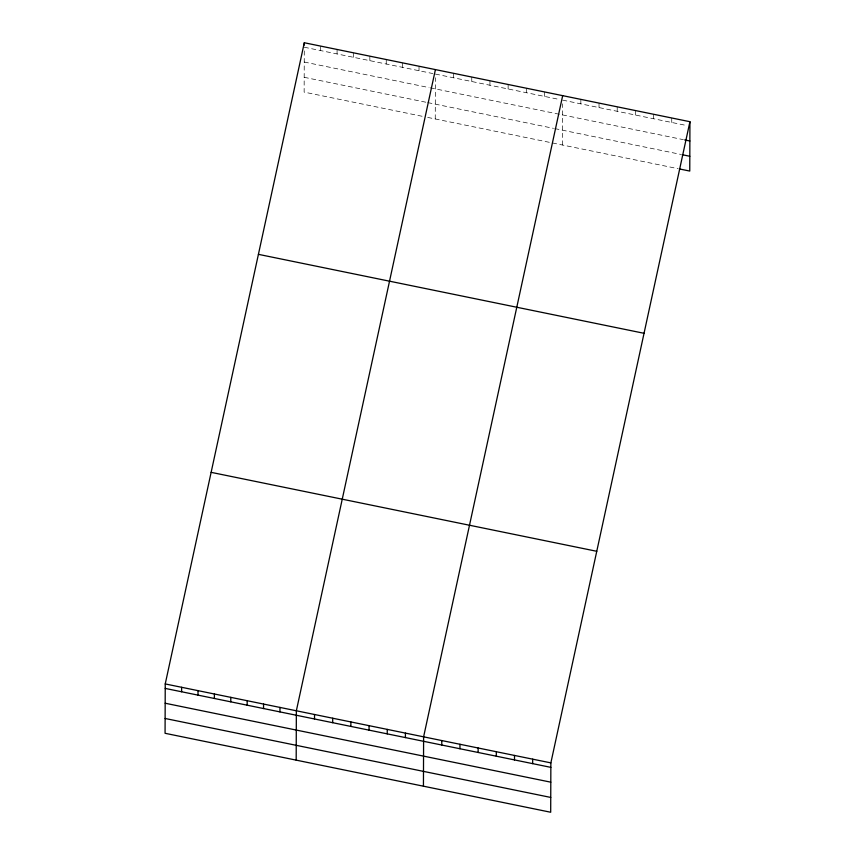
<?xml version="1.0" encoding="UTF-8"?>
<svg xmlns="http://www.w3.org/2000/svg" width="855" height="855" viewBox="0 0 855 855"><rect width="100%" height="100%" fill="white"/><g stroke="black" fill="none" stroke-linecap="round" stroke-linejoin="round"><path stroke-width="0.64" stroke-dasharray="4.28 3.21" d="M304.273 50.937L304.134 92.116L422.637 116.376M320.678 50.584L320.7 46.106M337.073 53.94L337.084 49.462M353.457 57.296L353.478 52.818M369.852 60.652L369.862 56.174M386.236 64.007L386.257 59.529M402.63 67.363L402.641 62.885M419.014 70.719L419.036 66.241M435.248 118.963L435.387 77.773M453.588 77.794L453.599 73.316M471.768 81.514L471.778 77.035M489.947 85.244L489.958 80.765M508.127 88.963L508.137 84.485M526.306 92.682L526.317 88.204M544.485 96.412L544.496 91.923M562.505 145.008L562.654 103.829M580.844 103.85L580.855 99.372M599.024 107.57L599.034 103.092M617.203 111.3L617.214 106.822M635.383 115.019L635.393 110.541M653.562 118.738L653.573 114.26M671.741 122.468L671.752 117.979M304.295 47.228L432.887 73.562M435.409 74.075L560.068 99.597M562.665 100.131L687.324 125.653M304.241 62.041L429.05 87.595M430.311 87.851L683.38 139.664M304.188 77.303L426.474 102.344M427.735 102.6L553.463 128.335M554.767 128.603L680.73 154.392M427.682 117.413L678.079 168.681"/><path stroke-width="1.28" d="M165.239 683.936L165.068 733.291L550.695 812.25L550.866 762.884L689.932 121.709L304.305 42.75L165.239 683.936L550.866 762.884M181.613 691.77L181.623 687.292M197.997 695.126L198.018 690.648M214.391 698.482L214.402 694.004M230.775 701.837L230.797 697.349M247.17 705.193L247.181 700.705M263.554 708.549L263.575 704.06M279.948 711.894L279.959 707.416M296.183 760.138L296.354 710.772L435.419 69.597M304.295 44.994L304.305 42.75M314.512 718.98L314.533 714.502M332.691 722.699L332.713 718.221M350.871 726.419L350.892 721.941M369.05 730.149L369.071 725.671M387.23 733.868L387.251 729.39M405.409 737.587L405.43 733.109M423.439 786.194L423.61 736.828L562.676 95.653M441.768 745.036L441.789 740.558M459.947 748.756L459.969 744.278M478.127 752.475L478.148 747.997M496.306 756.205L496.328 751.716M514.486 759.924L514.507 755.446M532.665 763.643L532.686 759.165M689.932 121.709L689.761 171.064L679.372 168.937M684.673 139.931L689.867 141M682.023 154.659L689.814 156.262M258.413 254.341L644.039 333.3M211.132 472.345L596.758 551.293M165.218 688.414L550.855 767.363M165.165 703.227L550.802 782.175M165.111 718.478L550.748 797.437"/></g></svg>
